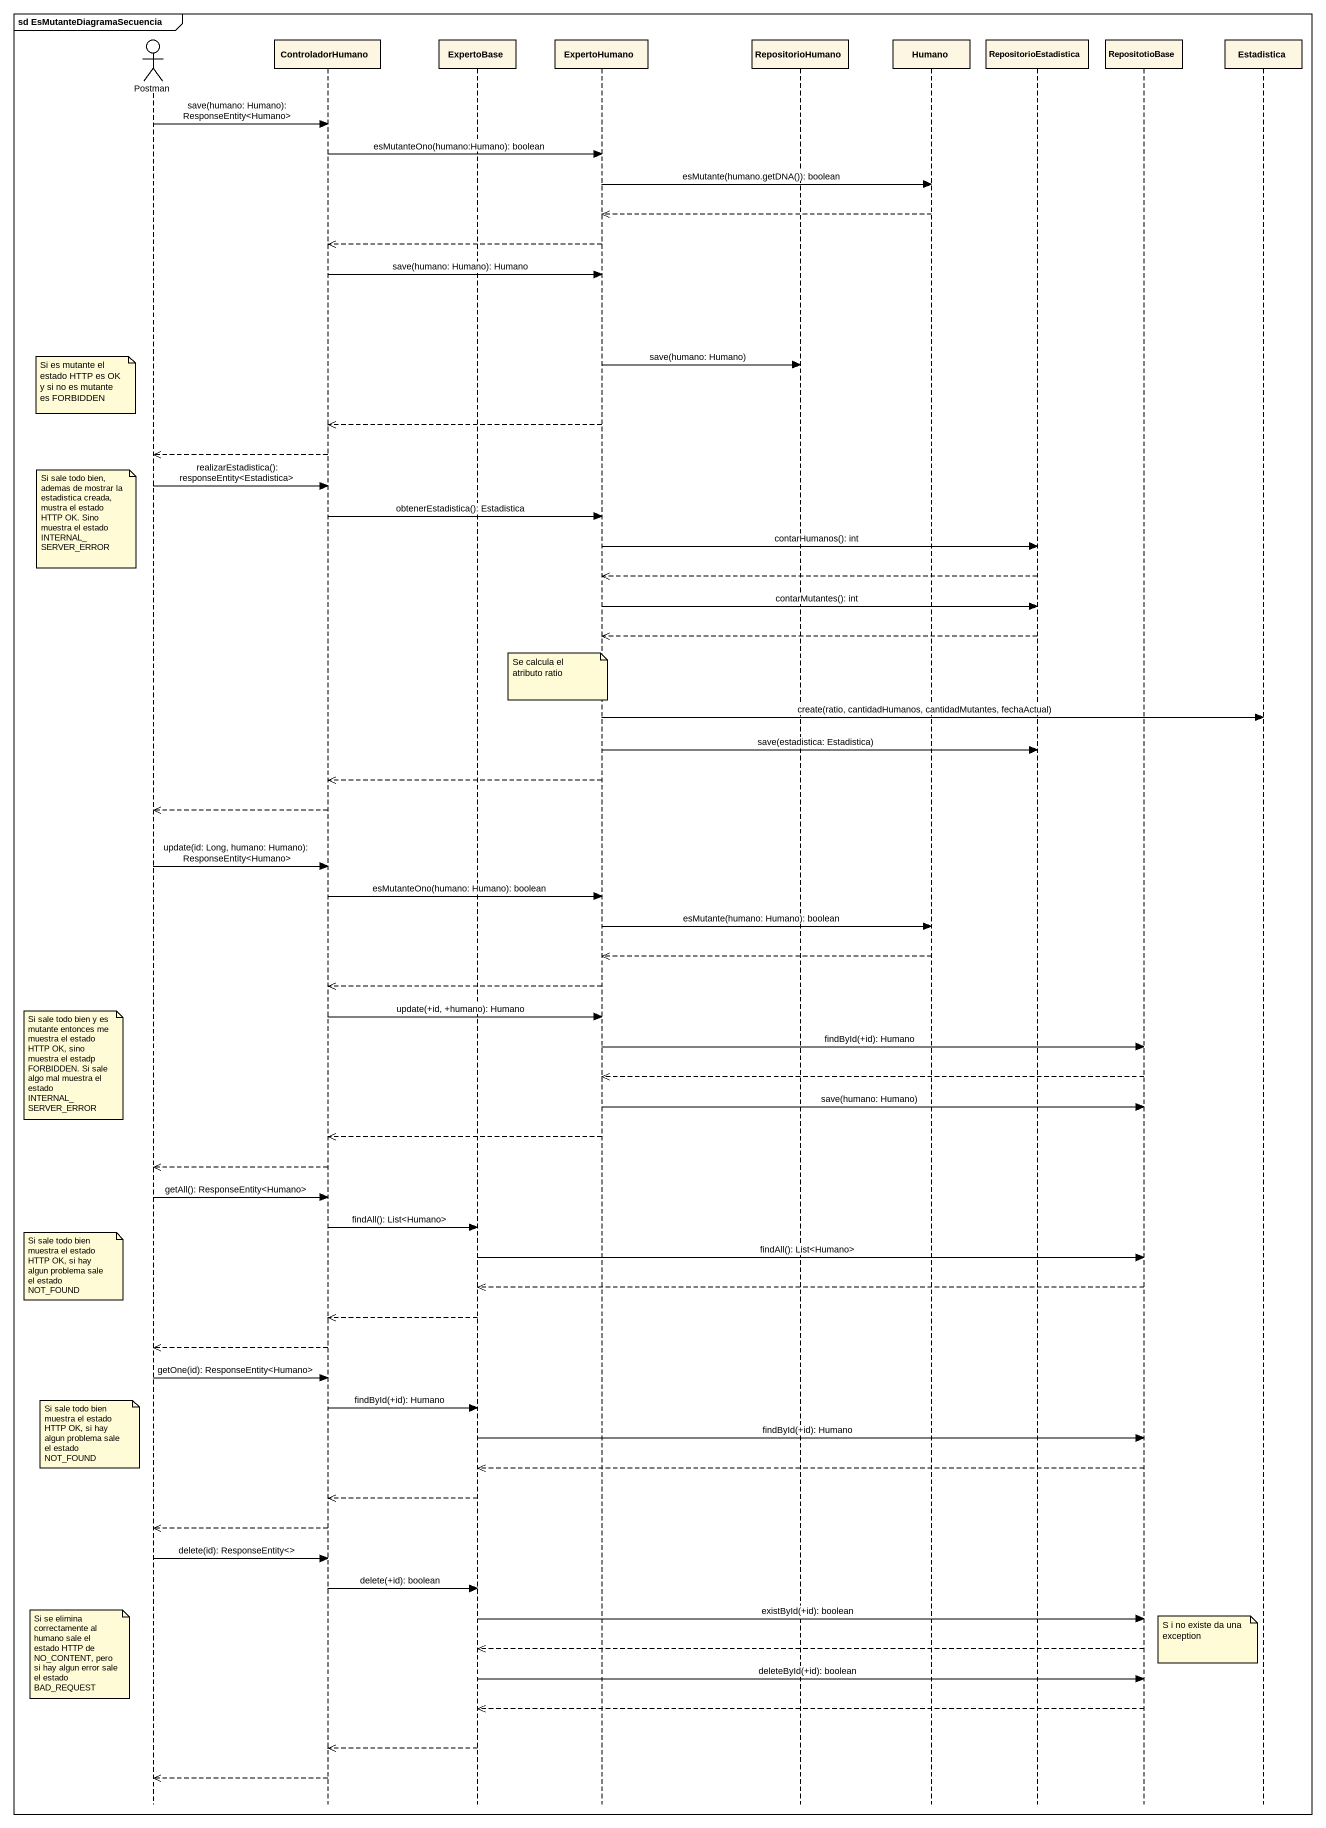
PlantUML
@startuml
mainframe sd EsMutanteDiagramaSecuencia
hide footbox
actor Postman
participant ControladorHumano
participant ExpertoBase
participant ExpertoHumano
participant RepositorioHumano
participant Humano
participant RepositorioEstadistica
participant RepositotioBase
participant Estadistica

Postman -> ControladorHumano : save(humano: Humano): ResponseEntity<Humano>
ControladorHumano -> ExpertoHumano : esMutanteOno(humano:Humano): boolean
ExpertoHumano -> Humano : esMutante(humano.getDNA()): boolean
Humano -->> ExpertoHumano
ExpertoHumano -->> ControladorHumano
ControladorHumano -> ExpertoHumano : save(humano: Humano): Humano
ExpertoHumano -> RepositorioHumano : save(humano: Humano)
note left of Postman : Si es mutante el estado HTTP es OK y si no es mutante es FORBIDDEN
ExpertoHumano -->> ControladorHumano
ControladorHumano -->> Postman
Postman -> ControladorHumano : realizarEstadistica(): responseEntity<Estadistica>
ControladorHumano -> ExpertoHumano : obtenerEstadistica(): Estadistica
note left of Postman : Si sale todo bien, ademas de mostrar la estadistica creada, mustra el estado HTTP OK. Sino muestra el estado INTERNAL_SERVER_ERROR
ExpertoHumano -> RepositorioEstadistica : contarHumanos(): int
RepositorioEstadistica -->> ExpertoHumano
ExpertoHumano -> RepositorioEstadistica : contarMutantes(): int
RepositorioEstadistica -->> ExpertoHumano
note over ExpertoHumano : Se calcula el atributo ratio
ExpertoHumano -> Estadistica : create(ratio, cantidadHumanos, cantidadMutantes, fechaActual)
ExpertoHumano -> RepositorioEstadistica : save(estadistica: Estadistica)
ExpertoHumano -->> ControladorHumano
ControladorHumano -->> Postman
Postman -> ControladorHumano : update(id: Long, humano: Humano): ResponseEntity<Humano>
ControladorHumano -> ExpertoHumano : esMutanteOno(humano: Humano): boolean
ExpertoHumano -> Humano : esMutante(humano: Humano): boolean
Humano -->> ExpertoHumano
ExpertoHumano -->> ControladorHumano
ControladorHumano -> ExpertoHumano : update(+id, +humano): Humano
ExpertoHumano -> RepositotioBase : findById(+id): Humano
note left of Postman : Si sale todo bien y es mutante entonces me muestra el estado HTTP OK, sino muestra el estadp FORBIDDEN. Si sale algo mal muestra el estado INTERNAL_SERVER_ERROR
RepositotioBase -->> ExpertoHumano
ExpertoHumano -> RepositotioBase : save(humano: Humano)
ExpertoHumano -->> ControladorHumano
ControladorHumano -->> Postman
Postman -> ControladorHumano : getAll(): ResponseEntity<Humano>
ControladorHumano -> ExpertoBase : findAll(): List<Humano>
ExpertoBase -> RepositotioBase : findAll(): List<Humano>
note left of Postman : Si sale todo bien muestra el estado HTTP OK, si hay algun problema sale el estado NOT_FOUND
RepositotioBase -->> ExpertoBase
ExpertoBase -->> ControladorHumano
ControladorHumano -->> Postman
Postman -> ControladorHumano : getOne(id): ResponseEntity<Humano>
ControladorHumano -> ExpertoBase : findById(+id): Humano
note left of Postman : Si sale todo bien muestra el estado HTTP OK, si hay algun problema sale el estado NOT_FOUND
ExpertoBase -> RepositotioBase : findById(+id): Humano
RepositotioBase -->> ExpertoBase
ExpertoBase -->> ControladorHumano
ControladorHumano -->> Postman
Postman -> ControladorHumano : delete(id): ResponseEntity<>
ControladorHumano -> ExpertoBase : delete(+id): boolean
ExpertoBase -> RepositotioBase : existById(+id): boolean
note left of Estadistica : S i no existe da una exception
RepositotioBase -->> ExpertoBase
note left of Postman : Si se elimina correctamente al humano sale el estado HTTP de NO_CONTENT, pero si hay algun error sale el estado BAD_REQUEST
ExpertoBase -> RepositotioBase : deleteById(+id): boolean
RepositotioBase -->> ExpertoBase
ExpertoBase -->> ControladorHumano
ControladorHumano -->> Postman
@enduml
